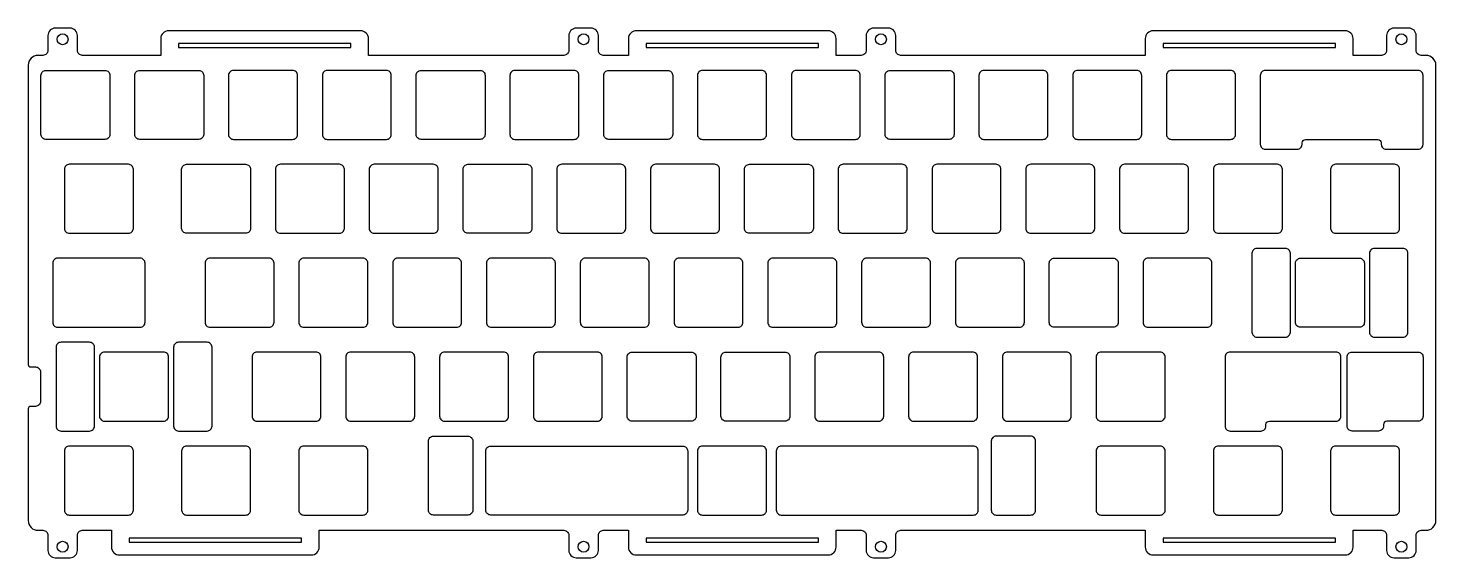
# Model space of a CAD drawing. Header units: millimetres. Extents: x -139 to 147, y -52 to 56.
import ezdxf

# ---------------------------------------------------------------- set-up
doc = ezdxf.new("R2010")
doc.units = ezdxf.units.MM
doc.layers.get('0').update_dxf_attribs({"linetype": 'CONTINUOUS'})

msp = doc.modelspace()

# ---------------------------------------------------------------- linework, layer by layer
for points in [[(25.17, 50.14), (25.17, 53.03), (25.17, 53.53, 0.414214), (23.57, 55.13), (-15.43, 55.13, 0.414214), (-17.03, 53.53), (-17.03, 53.03), (-17.03, 50.14), (-22.13, 50.14, -0.414214), (-23.13, 51.14), (-23.13, 54.16, 0.414214), (-24.63, 55.66), (-27.63, 55.66, 0.414214), (-29.13, 54.16), (-29.13, 51.14, -0.414214), (-30.13, 50.14), (-69.81, 50.14), (-69.81, 53.03), (-69.81, 53.53, 0.414214), (-71.41, 55.13), (-110.41, 55.13, 0.414214), (-112.01, 53.53), (-112.01, 53.03), (-112.01, 50.14), (-127.93, 50.14, -0.414214), (-128.93, 51.14), (-128.93, 54.16, 0.414214), (-130.43, 55.66), (-133.43, 55.66, 0.414214), (-134.93, 54.16), (-134.93, 51.14, -0.414214), (-135.93, 50.14), (-136.93, 50.14, 0.414214), (-138.93, 48.14), (-138.93, -12.56, 0.414214), (-138.43, -13.06), (-137.43, -13.06, -0.414214), (-136.43, -14.06), (-136.43, -20.06, -0.414214), (-137.43, -21.06), (-138.43, -21.06, 0.414214), (-138.93, -21.56), (-138.93, -44.21, 0.414214), (-136.93, -46.21), (-135.93, -46.21, -0.414214), (-134.93, -47.21), (-134.93, -50.28, 0.414214), (-133.43, -51.78), (-130.43, -51.78, 0.414214), (-128.93, -50.28), (-128.93, -47.21, -0.414214), (-127.93, -46.21), (-122.01, -46.21), (-122.01, -49.17), (-122.01, -49.61, 0.414214), (-120.41, -51.21), (-81.41, -51.21, 0.414214), (-79.81, -49.61), (-79.81, -49.17), (-79.81, -46.21), (-30.13, -46.21, -0.414214), (-29.13, -47.21), (-29.13, -50.28, 0.414214), (-27.63, -51.78), (-24.63, -51.78, 0.414214), (-23.13, -50.28), (-23.13, -47.21, -0.414214), (-22.13, -46.21), (-17.03, -46.21), (-17.03, -49.17), (-17.03, -49.61, 0.414214), (-15.43, -51.21), (23.57, -51.21, 0.414214), (25.17, -49.61), (25.17, -49.17), (25.17, -46.21), (30.27, -46.21, -0.414214), (31.27, -47.21), (31.27, -50.28, 0.414214), (32.77, -51.78), (35.77, -51.78, 0.414214), (37.27, -50.28), (37.27, -47.21, -0.414214), (38.27, -46.21), (87.96, -46.21), (87.96, -49.17), (87.96, -49.61, 0.414214), (89.56, -51.21), (128.56, -51.21, 0.414214), (130.16, -49.61), (130.16, -49.17), (130.16, -46.21), (135.97, -46.21, -0.414214), (136.97, -47.21), (136.97, -50.28, 0.414214), (138.47, -51.78), (141.47, -51.78, 0.414214), (142.97, -50.28), (142.97, -47.21, -0.414214), (143.97, -46.21), (144.97, -46.21, 0.414214), (146.97, -44.21), (146.97, 48.14, 0.414214), (144.97, 50.14), (143.97, 50.14, -0.414214), (142.97, 51.14), (142.97, 54.16, 0.414214), (141.47, 55.66), (138.47, 55.66, 0.414214), (136.97, 54.16), (136.97, 51.14, -0.414214), (135.97, 50.14), (130.16, 50.14), (130.16, 53.03), (130.16, 53.53, 0.414214), (128.56, 55.13), (89.56, 55.13, 0.414214), (87.96, 53.53), (87.96, 53.03), (87.96, 50.14), (38.27, 50.14, -0.414214), (37.27, 51.14), (37.27, 54.16, 0.414214), (35.77, 55.66), (32.77, 55.66, 0.414214), (31.27, 54.16), (31.27, 51.14, -0.414214), (30.27, 50.14)], [(-135.33, 47.09), (-123.33, 47.09, -0.414214), (-122.33, 46.09), (-122.33, 34.09, -0.414214), (-123.33, 33.09), (-135.33, 33.09, -0.414214), (-136.33, 34.09), (-136.33, 46.09, -0.414214)], [(-104.28, 47.09, -0.414214), (-103.28, 46.09), (-103.28, 34.09, -0.414214), (-104.28, 33.09), (-116.28, 33.09, -0.414214), (-117.28, 34.09), (-117.28, 46.09, -0.414214), (-116.28, 47.09)], [(-97.23, 33.09), (-85.23, 33.09, 0.414214), (-84.23, 34.09), (-84.23, 46.09, 0.414214), (-85.23, 47.09), (-97.23, 47.09, 0.414214), (-98.23, 46.09), (-98.23, 34.09, 0.414214)], [(-66.18, 33.09, 0.414214), (-65.18, 34.09), (-65.18, 46.09, 0.414214), (-66.18, 47.09), (-78.18, 47.09, 0.414214), (-79.18, 46.09), (-79.18, 34.09, 0.414214), (-78.18, 33.09)], [(-46.13, 46.09), (-46.13, 34.09, -0.414214), (-47.13, 33.09), (-59.13, 33.09, -0.414214), (-60.13, 34.09), (-60.13, 46.09, -0.414214), (-59.13, 47.09), (-47.13, 47.09, -0.414214)], [(-40.08, 33.09), (-28.08, 33.09, 0.414214), (-27.08, 34.09), (-27.08, 46.09, 0.414214), (-28.08, 47.09), (-40.08, 47.09, 0.414214), (-41.08, 46.09), (-41.08, 34.09, 0.414214)], [(-9.03, 33.09), (-21.03, 33.09, -0.414214), (-22.03, 34.09), (-22.03, 46.09, -0.414214), (-21.03, 47.09), (-9.03, 47.09, -0.414214), (-8.03, 46.09), (-8.03, 34.09, -0.414214)], [(-2.98, 34.09, 0.414214), (-1.98, 33.09), (10.02, 33.09, 0.414214), (11.02, 34.09), (11.02, 46.09, 0.414214), (10.02, 47.09), (-1.98, 47.09, 0.414214), (-2.98, 46.09)], [(30.07, 46.09, 0.414214), (29.07, 47.09), (17.07, 47.09, 0.414214), (16.07, 46.09), (16.07, 34.09, 0.414214), (17.07, 33.09), (29.07, 33.09, 0.414214), (30.07, 34.09)], [(36.12, 47.09), (48.12, 47.09, -0.414214), (49.12, 46.09), (49.12, 34.09, -0.414214), (48.12, 33.09), (36.12, 33.09, -0.414214), (35.12, 34.09), (35.12, 46.09, -0.414214)], [(68.17, 34.09), (68.17, 46.09, 0.414214), (67.17, 47.09), (55.17, 47.09, 0.414214), (54.17, 46.09), (54.17, 34.09, 0.414214), (55.17, 33.09), (67.17, 33.09, 0.414214)], [(87.22, 46.09, 0.414214), (86.22, 47.09), (74.22, 47.09, 0.414214), (73.22, 46.09), (73.22, 34.09, 0.414214), (74.22, 33.09), (86.22, 33.09, 0.414214), (87.22, 34.09)], [(106.27, 34.09), (106.27, 46.09, 0.414214), (105.27, 47.09), (93.27, 47.09, 0.414214), (92.27, 46.09), (92.27, 34.09, 0.414214), (93.27, 33.09), (105.27, 33.09, 0.414214)], [(112.32, 47.09, 0.414214), (111.32, 46.09), (111.32, 32.09, 0.414214), (112.32, 31.09), (118.8, 31.09, 0.414214), (119.8, 32.09), (119.8, 32.39, -0.414214), (120.5, 33.09), (135.18, 33.09, -0.414214), (135.88, 32.39), (135.88, 32.09, 0.414214), (136.88, 31.09), (143.37, 31.09, 0.414214), (144.37, 32.09), (144.37, 46.09, 0.414214), (143.37, 47.09)], [(-118.57, 28.04), (-130.57, 28.04, 0.414214), (-131.57, 27.04), (-131.57, 15.04, 0.414214), (-130.57, 14.04), (-118.57, 14.04, 0.414214), (-117.57, 15.04), (-117.57, 27.04, 0.414214)], [(-94.76, 28.04, -0.414214), (-93.76, 27.04), (-93.76, 15.04, -0.414214), (-94.76, 14.04), (-106.76, 14.04, -0.414214), (-107.76, 15.04), (-107.76, 27.04, -0.414214), (-106.76, 28.04)], [(-88.71, 15.04, 0.414214), (-87.71, 14.04), (-75.71, 14.04, 0.414214), (-74.71, 15.04), (-74.71, 27.04, 0.414214), (-75.71, 28.04), (-87.71, 28.04, 0.414214), (-88.71, 27.04)], [(-69.66, 27.04), (-69.66, 15.04, 0.414214), (-68.66, 14.04), (-56.66, 14.04, 0.414214), (-55.66, 15.04), (-55.66, 27.04, 0.414214), (-56.66, 28.04), (-68.66, 28.04, 0.414214)], [(-50.61, 15.04), (-50.61, 27.04, -0.414214), (-49.61, 28.04), (-37.61, 28.04, -0.414214), (-36.61, 27.04), (-36.61, 15.04, -0.414214), (-37.61, 14.04), (-49.61, 14.04, -0.414214)], [(-18.56, 14.04, 0.414214), (-17.56, 15.04), (-17.56, 27.04, 0.414214), (-18.56, 28.04), (-30.56, 28.04, 0.414214), (-31.56, 27.04), (-31.56, 15.04, 0.414214), (-30.56, 14.04)], [(-11.51, 28.04, 0.414214), (-12.51, 27.04), (-12.51, 15.04, 0.414214), (-11.51, 14.04), (0.49, 14.04, 0.414214), (1.49, 15.04), (1.49, 27.04, 0.414214), (0.49, 28.04)], [(6.54, 15.04), (6.54, 27.04, -0.414214), (7.54, 28.04), (19.54, 28.04, -0.414214), (20.54, 27.04), (20.54, 15.04, -0.414214), (19.54, 14.04), (7.54, 14.04, -0.414214)], [(25.59, 27.04), (25.59, 15.04, 0.414214), (26.59, 14.04), (38.59, 14.04, 0.414214), (39.59, 15.04), (39.59, 27.04, 0.414214), (38.59, 28.04), (26.59, 28.04, 0.414214)], [(57.64, 28.04), (45.64, 28.04, 0.414214), (44.64, 27.04), (44.64, 15.04, 0.414214), (45.64, 14.04), (57.64, 14.04, 0.414214), (58.64, 15.04), (58.64, 27.04, 0.414214)], [(63.69, 27.04), (63.69, 15.04, 0.414214), (64.69, 14.04), (76.69, 14.04, 0.414214), (77.69, 15.04), (77.69, 27.04, 0.414214), (76.69, 28.04), (64.69, 28.04, 0.414214)], [(82.74, 15.04, 0.414214), (83.74, 14.04), (95.74, 14.04, 0.414214), (96.74, 15.04), (96.74, 27.04, 0.414214), (95.74, 28.04), (83.74, 28.04, 0.414214), (82.74, 27.04)], [(101.79, 15.04, 0.414214), (102.79, 14.04), (114.79, 14.04, 0.414214), (115.79, 15.04), (115.79, 27.04, 0.414214), (114.79, 28.04), (102.79, 28.04, 0.414214), (101.79, 27.04)], [(125.6, 15.04, 0.414214), (126.6, 14.04), (138.6, 14.04, 0.414214), (139.6, 15.04), (139.6, 27.04, 0.414214), (138.6, 28.04), (126.6, 28.04, 0.414214), (125.6, 27.04)], [(-116.19, -5.01, 0.414214), (-115.19, -4.01), (-115.19, 7.99, 0.414214), (-116.19, 8.99), (-132.95, 8.99, 0.414214), (-133.95, 7.99), (-133.95, -4.01, 0.414214), (-132.95, -5.01)], [(-103, -4.01, 0.414214), (-102, -5.01), (-90, -5.01, 0.414214), (-89, -4.01), (-89, 7.99, 0.414214), (-90, 8.99), (-102, 8.99, 0.414214), (-103, 7.99)], [(-82.95, 8.99, 0.414214), (-83.95, 7.99), (-83.95, -4.01, 0.414214), (-82.95, -5.01), (-70.95, -5.01, 0.414214), (-69.95, -4.01), (-69.95, 7.99, 0.414214), (-70.95, 8.99)], [(-50.9, 7.99, 0.414214), (-51.9, 8.99), (-63.9, 8.99, 0.414214), (-64.9, 7.99), (-64.9, -4.01, 0.414214), (-63.9, -5.01), (-51.9, -5.01, 0.414214), (-50.9, -4.01)], [(-31.85, -4.01), (-31.85, 7.99, 0.414214), (-32.85, 8.99), (-44.85, 8.99, 0.414214), (-45.85, 7.99), (-45.85, -4.01, 0.414214), (-44.85, -5.01), (-32.85, -5.01, 0.414214)], [(-25.8, -5.01), (-13.8, -5.01, 0.414214), (-12.8, -4.01), (-12.8, 7.99, 0.414214), (-13.8, 8.99), (-25.8, 8.99, 0.414214), (-26.8, 7.99), (-26.8, -4.01, 0.414214)], [(-7.75, 7.99), (-7.75, -4.01, 0.414214), (-6.75, -5.01), (5.25, -5.01, 0.414214), (6.25, -4.01), (6.25, 7.99, 0.414214), (5.25, 8.99), (-6.75, 8.99, 0.414214)], [(25.3, -4.01), (25.3, 7.99, 0.414214), (24.3, 8.99), (12.3, 8.99, 0.414214), (11.3, 7.99), (11.3, -4.01, 0.414214), (12.3, -5.01), (24.3, -5.01, 0.414214)], [(44.35, -4.01), (44.35, 7.99, 0.414214), (43.35, 8.99), (31.35, 8.99, 0.414214), (30.35, 7.99), (30.35, -4.01, 0.414214), (31.35, -5.01), (43.35, -5.01, 0.414214)], [(49.4, -4.01, 0.414214), (50.4, -5.01), (62.4, -5.01, 0.414214), (63.4, -4.01), (63.4, 7.99, 0.414214), (62.4, 8.99), (50.4, 8.99, 0.414214), (49.4, 7.99)], [(82.45, 7.99), (82.45, -4.01, -0.414214), (81.45, -5.01), (69.45, -5.01, -0.414214), (68.45, -4.01), (68.45, 7.99, -0.414214), (69.45, 8.99), (81.45, 8.99, -0.414214)], [(100.5, -5.01, 0.414214), (101.5, -4.01), (101.5, 7.99, 0.414214), (100.5, 8.99), (88.5, 8.99, 0.414214), (87.5, 7.99), (87.5, -4.01, 0.414214), (88.5, -5.01)], [(117.42, 9.99, 0.414214), (116.42, 10.99), (110.62, 10.99, 0.414214), (109.62, 9.99), (109.62, -6.01, 0.414214), (110.62, -7.01), (116.42, -7.01, 0.414214), (117.42, -6.01)], [(119.46, 8.99), (131.46, 8.99, -0.414214), (132.46, 7.99), (132.46, -4.01, -0.414214), (131.46, -5.01), (119.46, -5.01, -0.414214), (118.46, -4.01), (118.46, 7.99, -0.414214)], [(141.3, -6.01), (141.3, 9.99, 0.414214), (140.3, 10.99), (134.5, 10.99, 0.414214), (133.5, 9.99), (133.5, -6.01, 0.414214), (134.5, -7.01), (140.3, -7.01, 0.414214)], [(-126.46, -26.06, 0.414214), (-125.46, -25.06), (-125.46, -9.06, 0.414214), (-126.46, -8.06), (-132.26, -8.06, 0.414214), (-133.26, -9.06), (-133.26, -25.06, 0.414214), (-132.26, -26.06)], [(-101.59, -25.06), (-101.59, -9.06, 0.414214), (-102.59, -8.06), (-108.39, -8.06, 0.414214), (-109.39, -9.06), (-109.39, -25.06, 0.414214), (-108.39, -26.06), (-102.59, -26.06, 0.414214)], [(-110.43, -23.06), (-110.43, -11.06, 0.414214), (-111.43, -10.06), (-123.43, -10.06, 0.414214), (-124.43, -11.06), (-124.43, -23.06, 0.414214), (-123.43, -24.06), (-111.43, -24.06, 0.414214)], [(-80.47, -24.06, 0.414214), (-79.47, -23.06), (-79.47, -11.06, 0.414214), (-80.47, -10.06), (-92.47, -10.06, 0.414214), (-93.47, -11.06), (-93.47, -23.06, 0.414214), (-92.47, -24.06)], [(-60.42, -23.06), (-60.42, -11.06, 0.414214), (-61.42, -10.06), (-73.42, -10.06, 0.414214), (-74.42, -11.06), (-74.42, -23.06, 0.414214), (-73.42, -24.06), (-61.42, -24.06, 0.414214)], [(-54.37, -10.06, 0.414214), (-55.37, -11.06), (-55.37, -23.06, 0.414214), (-54.37, -24.06), (-42.37, -24.06, 0.414214), (-41.37, -23.06), (-41.37, -11.06, 0.414214), (-42.37, -10.06)], [(-22.32, -11.06, 0.414214), (-23.32, -10.06), (-35.32, -10.06, 0.414214), (-36.32, -11.06), (-36.32, -23.06, 0.414214), (-35.32, -24.06), (-23.32, -24.06, 0.414214), (-22.32, -23.06)], [(-16.27, -10.06), (-4.27, -10.06, -0.414214), (-3.27, -11.06), (-3.27, -23.06, -0.414214), (-4.27, -24.06), (-16.27, -24.06, -0.414214), (-17.27, -23.06), (-17.27, -11.06, -0.414214)], [(15.78, -23.06, -0.414214), (14.78, -24.06), (2.78, -24.06, -0.414214), (1.78, -23.06), (1.78, -11.06, -0.414214), (2.78, -10.06), (14.78, -10.06, -0.414214), (15.78, -11.06)], [(33.83, -10.06), (21.83, -10.06, 0.414214), (20.83, -11.06), (20.83, -23.06, 0.414214), (21.83, -24.06), (33.83, -24.06, 0.414214), (34.83, -23.06), (34.83, -11.06, 0.414214)], [(53.88, -11.06, 0.414214), (52.88, -10.06), (40.88, -10.06, 0.414214), (39.88, -11.06), (39.88, -23.06, 0.414214), (40.88, -24.06), (52.88, -24.06, 0.414214), (53.88, -23.06)], [(72.93, -23.06), (72.93, -11.06, 0.414214), (71.93, -10.06), (59.93, -10.06, 0.414214), (58.93, -11.06), (58.93, -23.06, 0.414214), (59.93, -24.06), (71.93, -24.06, 0.414214)], [(77.98, -23.06, 0.414214), (78.98, -24.06), (90.98, -24.06, 0.414214), (91.98, -23.06), (91.98, -11.06, 0.414214), (90.98, -10.06), (78.98, -10.06, 0.414214), (77.98, -11.06)], [(112.46, -24.76, -0.414214), (113.16, -24.06), (126.7, -24.06, 0.414214), (127.7, -23.06), (127.7, -11.06, 0.414214), (126.7, -10.06), (105.17, -10.06, 0.414214), (104.17, -11.06), (104.17, -25.06, 0.414214), (105.17, -26.06), (111.46, -26.06, 0.414214), (112.46, -25.06)], [(143.37, -10.06, -0.414214), (144.37, -11.06), (144.37, -23.06, -0.414214), (143.37, -24.06), (137.04, -24.06, 0.414214), (136.34, -24.76), (136.34, -25.06, -0.414214), (135.34, -26.06), (129.94, -26.06, -0.414214), (128.94, -25.06), (128.94, -11.06, -0.414214), (129.94, -10.06)], [(-57.63, -28.11, -0.414214), (-56.63, -27.11), (-49.63, -27.11, -0.414214), (-48.63, -28.11), (-48.63, -42.11, -0.414214), (-49.63, -43.11), (-56.63, -43.11, -0.414214), (-57.63, -42.11)], [(56.67, -42.11, 0.414214), (57.67, -43.11), (64.67, -43.11, 0.414214), (65.67, -42.11), (65.67, -28.11, 0.414214), (64.67, -27.11), (57.67, -27.11, 0.414214), (56.67, -28.11)], [(-130.57, -29.11, 0.414214), (-131.57, -30.11), (-131.57, -42.11, 0.414214), (-130.57, -43.11), (-118.57, -43.11, 0.414214), (-117.57, -42.11), (-117.57, -30.11, 0.414214), (-118.57, -29.11)], [(-93.76, -30.11, 0.414214), (-94.76, -29.11), (-106.76, -29.11, 0.414214), (-107.76, -30.11), (-107.76, -42.11, 0.414214), (-106.76, -43.11), (-94.76, -43.11, 0.414214), (-93.76, -42.11)], [(-70.95, -43.11, 0.414214), (-69.95, -42.11), (-69.95, -30.11, 0.414214), (-70.95, -29.11), (-82.95, -29.11, 0.414214), (-83.95, -30.11), (-83.95, -42.11, 0.414214), (-82.95, -43.11)], [(-5.98, -43.11), (-44.98, -43.11, -0.414214), (-45.98, -42.11), (-45.98, -30.11, -0.414214), (-44.98, -29.11), (-5.98, -29.11, -0.414214), (-4.98, -30.11), (-4.98, -42.11, -0.414214)], [(10.02, -29.11), (-1.98, -29.11, 0.414214), (-2.98, -30.11), (-2.98, -42.11, 0.414214), (-1.98, -43.11), (10.02, -43.11, 0.414214), (11.02, -42.11), (11.02, -30.11, 0.414214)], [(53.02, -29.11), (14.02, -29.11, 0.414214), (13.02, -30.11), (13.02, -42.11, 0.414214), (14.02, -43.11), (53.02, -43.11, 0.414214), (54.02, -42.11), (54.02, -30.11, 0.414214)], [(78.98, -29.11, 0.414214), (77.98, -30.11), (77.98, -42.11, 0.414214), (78.98, -43.11), (90.98, -43.11, 0.414214), (91.98, -42.11), (91.98, -30.11, 0.414214), (90.98, -29.11)], [(115.79, -30.11, 0.414214), (114.79, -29.11), (102.79, -29.11, 0.414214), (101.79, -30.11), (101.79, -42.11, 0.414214), (102.79, -43.11), (114.79, -43.11, 0.414214), (115.79, -42.11)], [(138.6, -43.11, 0.414214), (139.6, -42.11), (139.6, -30.11, 0.414214), (138.6, -29.11), (126.6, -29.11, 0.414214), (125.6, -30.11), (125.6, -42.11, 0.414214), (126.6, -43.11)]]:
    msp.add_lwpolyline(points, format="xyb", close=True)
for points in [[(-108.41, 52.53), (-108.41, 51.73), (-107.81, 51.73), (-74.01, 51.73), (-73.41, 51.73), (-73.41, 52.53), (-74.01, 52.53), (-107.81, 52.53)], [(20.97, 51.73), (21.57, 51.73), (21.57, 52.53), (20.97, 52.53), (-12.83, 52.53), (-13.43, 52.53), (-13.43, 51.73), (-12.83, 51.73)], [(126.56, 51.73), (126.56, 52.53), (125.96, 52.53), (92.16, 52.53), (91.56, 52.53), (91.56, 51.73), (92.16, 51.73), (125.96, 51.73)], [(-84.01, -48.61), (-83.41, -48.61), (-83.41, -47.81), (-84.01, -47.81), (-117.81, -47.81), (-118.41, -47.81), (-118.41, -48.61), (-117.81, -48.61)], [(21.57, -48.61), (21.57, -47.81), (20.97, -47.81), (-12.83, -47.81), (-13.43, -47.81), (-13.43, -48.61), (-12.83, -48.61), (20.97, -48.61)], [(125.96, -47.81), (92.16, -47.81), (91.56, -47.81), (91.56, -48.61), (92.16, -48.61), (125.96, -48.61), (126.56, -48.61), (126.56, -47.81)]]:
    msp.add_lwpolyline(points, close=True)
for centre in [(-131.93, 53.41), (-26.13, 53.41), (34.27, 53.41), (139.97, 53.41), (-131.93, -49.53), (-26.13, -49.53), (34.27, -49.53), (139.97, -49.53)]:
    msp.add_circle(centre, 1.1)

doc.saveas('drawing.dxf')
